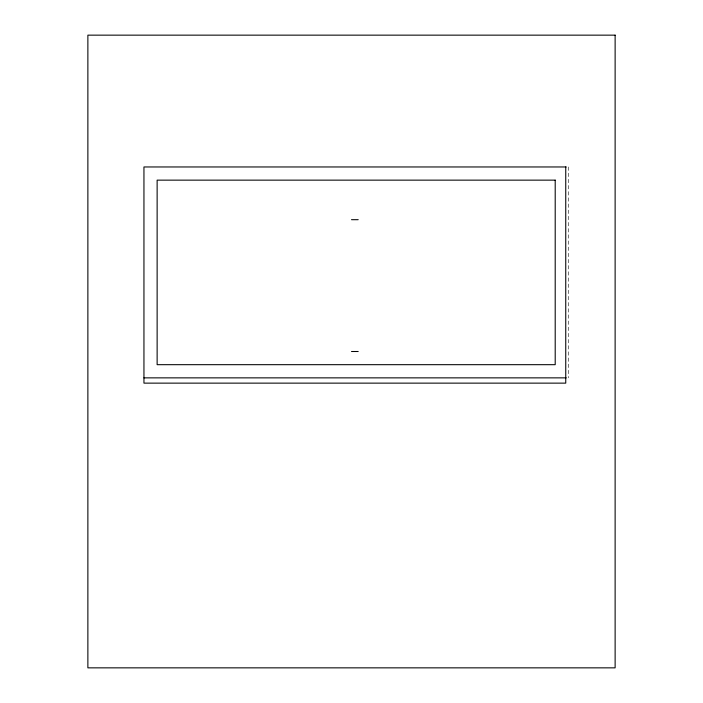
<?xml version="1.0" encoding="UTF-8"?>
<svg xmlns="http://www.w3.org/2000/svg" width="703" height="703" viewBox="0 0 703 703"><rect width="100%" height="100%" fill="white"/><g stroke="black" fill="none" stroke-linecap="round" stroke-linejoin="round"><path stroke-width="0.53" stroke-dasharray="3.52 2.64" d="M568.384 166.963L568.384 377.863"/><path stroke-width="1.05" d="M566.187 166.963L143.948 166.963L143.948 383.135L565.748 383.135L565.748 166.963M351.5 219.688L358.196 219.688M351.5 351.5L358.196 351.5M143.948 377.863L566.187 377.863M615.125 35.15L87.875 35.15L87.875 667.85L615.125 667.85L615.125 35.15M555.203 180.144L157.129 180.144L157.129 364.681L555.203 364.681L555.203 180.144"/></g></svg>
